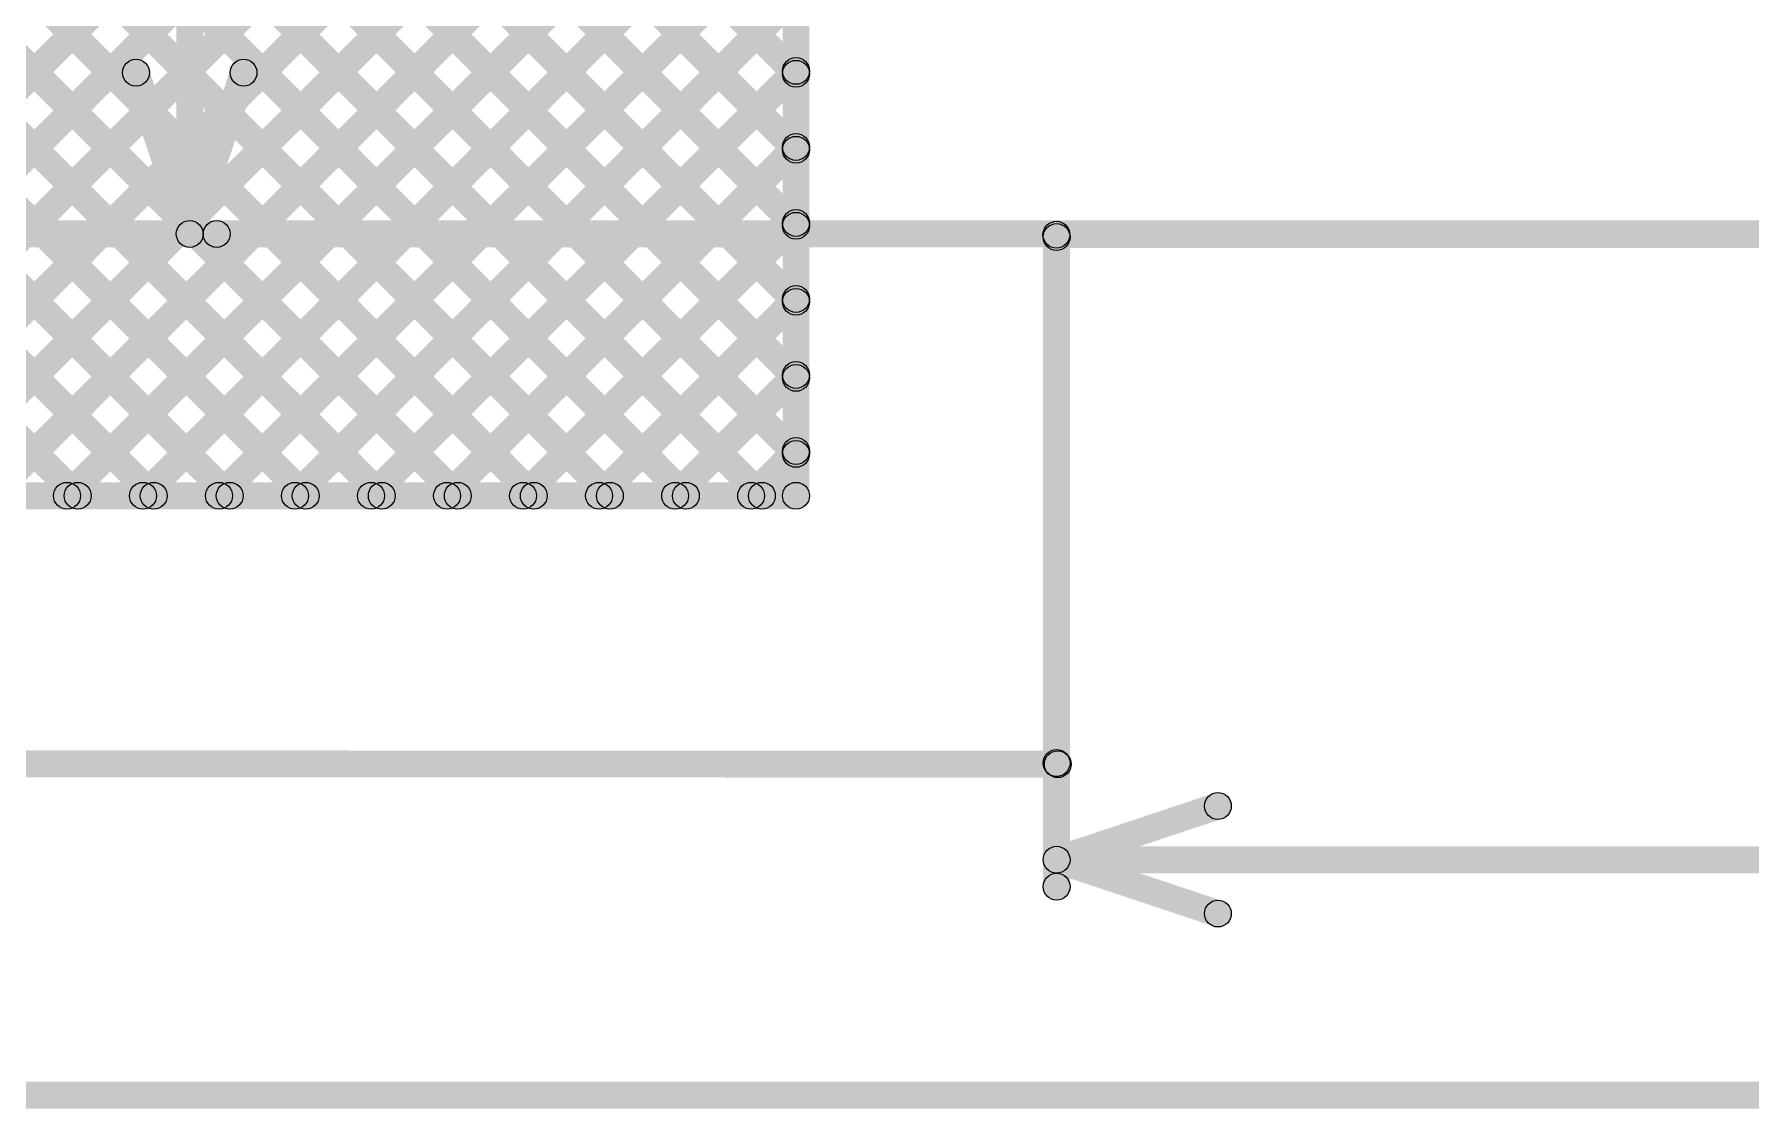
# Model space of a CAD drawing. Header units: millimetres. Extents: x -0.22 to 4.11, y -0.25 to 2.01.
# Drawn here: x 0.835 to 1.474, y -0.214 to 0.186 of the extents above; entities that cross this region are included whole.
import ezdxf

# ---------------------------------------------------------------- set-up
doc = ezdxf.new("R2010")
doc.units = ezdxf.units.MM
doc.header["$MEASUREMENT"] = 0
for name, color, linetype in [('BottomLayer', 5, 'Continuous'), ('Mechanical1', 6, 'Continuous'), ('Mechanical2', 216, 'Continuous'), ('TopLayer', 1, 'Continuous')]:
    doc.layers.add(name, color=color, linetype=linetype)

msp = doc.modelspace()

# ---------------------------------------------------------------- hatches: boundary and pattern name
at = {"layer": 'BottomLayer'}
for points in [[(0.007, 0.93607), (0.01407, 0.94314), (0.93968, 0.01753), (0.93261, 0.01046)], [(0.007, 0.93607), (0.01407, 0.94314), (0.93968, 0.01753), (0.93261, 0.01046)], [(0.007, 0.90778), (0.01407, 0.91485), (0.91139, 0.01753), (0.90432, 0.01046)], [(0.007, 0.90778), (0.01407, 0.91485), (0.91139, 0.01753), (0.90432, 0.01046)], [(0.007, 0.8795), (0.01407, 0.88657), (0.88311, 0.01753), (0.87604, 0.01046)], [(0.007, 0.8795), (0.01407, 0.88657), (0.88311, 0.01753), (0.87604, 0.01046)], [(0.007, 0.85121), (0.01407, 0.85828), (0.85482, 0.01753), (0.84775, 0.01046)], [(0.007, 0.85121), (0.01407, 0.85828), (0.85482, 0.01753), (0.84775, 0.01046)], [(0.68112, 0.01046), (0.67405, 0.01753), (1.452, 0.79547), (1.45907, 0.7884)], [(0.68112, 0.01046), (0.67405, 0.01753), (1.452, 0.79547), (1.45907, 0.7884)], [(0.70941, 0.01046), (0.70234, 0.01753), (1.452, 0.76719), (1.45907, 0.76012)], [(0.70941, 0.01046), (0.70234, 0.01753), (1.452, 0.76719), (1.45907, 0.76012)], [(0.73769, 0.01046), (0.73062, 0.01753), (1.452, 0.73891), (1.45907, 0.73183)], [(0.73769, 0.01046), (0.73062, 0.01753), (1.452, 0.73891), (1.45907, 0.73183)], [(0.76598, 0.01046), (0.7589, 0.01753), (1.452, 0.71062), (1.45907, 0.70355)], [(0.76598, 0.01046), (0.7589, 0.01753), (1.452, 0.71062), (1.45907, 0.70355)], [(0.79426, 0.01046), (0.78719, 0.01753), (1.452, 0.68234), (1.45907, 0.67527)], [(0.79426, 0.01046), (0.78719, 0.01753), (1.452, 0.68234), (1.45907, 0.67527)], [(0.82254, 0.01046), (0.81547, 0.01753), (1.452, 0.65405), (1.45907, 0.64698)], [(0.82254, 0.01046), (0.81547, 0.01753), (1.452, 0.65405), (1.45907, 0.64698)], [(0.85083, 0.01046), (0.84376, 0.01753), (1.452, 0.62577), (1.45907, 0.6187)], [(0.85083, 0.01046), (0.84376, 0.01753), (1.452, 0.62577), (1.45907, 0.6187)], [(0.87911, 0.01046), (0.87204, 0.01753), (1.452, 0.59748), (1.45907, 0.59041)], [(0.87911, 0.01046), (0.87204, 0.01753), (1.452, 0.59748), (1.45907, 0.59041)], [(0.9074, 0.01046), (0.90033, 0.01753), (1.452, 0.5692), (1.45907, 0.56213)], [(0.9074, 0.01046), (0.90033, 0.01753), (1.452, 0.5692), (1.45907, 0.56213)], [(0.6134, 0.4428), (0.62047, 0.44987), (1.05281, 0.01753), (1.04574, 0.01046)], [(0.6134, 0.4428), (0.62047, 0.44987), (1.05281, 0.01753), (1.04574, 0.01046)], [(0.63978, 0.44471), (0.64685, 0.45178), (1.0811, 0.01753), (1.07403, 0.01046)], [(0.63978, 0.44471), (0.64685, 0.45178), (1.0811, 0.01753), (1.07403, 0.01046)], [(0.66806, 0.44471), (0.67513, 0.45178), (1.10938, 0.01753), (1.10231, 0.01046)], [(0.66806, 0.44471), (0.67513, 0.45178), (1.10938, 0.01753), (1.10231, 0.01046)], [(0.69604, 0.44502), (0.70311, 0.45209), (1.12207, 0.03313), (1.115, 0.02606)], [(0.69604, 0.44502), (0.70311, 0.45209), (1.12207, 0.03313), (1.115, 0.02606)], [(0.72432, 0.44502), (0.73139, 0.45209), (1.12207, 0.06141), (1.115, 0.05434)], [(0.72432, 0.44502), (0.73139, 0.45209), (1.12207, 0.06141), (1.115, 0.05434)], [(0.7526, 0.44502), (0.75968, 0.45209), (1.12207, 0.0897), (1.115, 0.08262)], [(0.7526, 0.44502), (0.75968, 0.45209), (1.12207, 0.0897), (1.115, 0.08262)], [(0.78089, 0.44502), (0.78796, 0.45209), (1.12207, 0.11798), (1.115, 0.11091)], [(0.78089, 0.44502), (0.78796, 0.45209), (1.12207, 0.11798), (1.115, 0.11091)], [(0.80917, 0.44502), (0.81624, 0.45209), (1.12207, 0.14626), (1.115, 0.13919)], [(0.80917, 0.44502), (0.81624, 0.45209), (1.12207, 0.14626), (1.115, 0.13919)], [(0.83746, 0.44502), (0.84453, 0.45209), (1.12207, 0.17455), (1.115, 0.16748)], [(0.83746, 0.44502), (0.84453, 0.45209), (1.12207, 0.17455), (1.115, 0.16748)], [(0.6134, 0.41451), (0.62047, 0.42158), (1.02453, 0.01753), (1.01746, 0.01046)], [(0.6134, 0.41451), (0.62047, 0.42158), (1.02453, 0.01753), (1.01746, 0.01046)], [(0.56401, 0.40734), (0.57108, 0.41441), (0.96796, 0.01753), (0.96089, 0.01046)], [(0.56401, 0.40734), (0.57108, 0.41441), (0.96796, 0.01753), (0.96089, 0.01046)], [(0.59229, 0.40734), (0.59936, 0.41441), (0.99624, 0.01753), (0.98917, 0.01046)], [(0.59229, 0.40734), (0.59936, 0.41441), (0.99624, 0.01753), (0.98917, 0.01046)], [(1.12353, 0.01399), (1.11353, 0.01399), (1.11353, 0.21006), (1.12353, 0.21006)], [(1.12353, 0.01399), (1.11353, 0.01399), (1.11353, 0.21006), (1.12353, 0.21006)], [(0.93568, 0.01046), (0.92861, 0.01753), (1.115, 0.20392), (1.12207, 0.19684)], [(0.93568, 0.01046), (0.92861, 0.01753), (1.115, 0.20392), (1.12207, 0.19684)], [(0.96397, 0.01046), (0.95689, 0.01753), (1.115, 0.17563), (1.12207, 0.16856)], [(0.96397, 0.01046), (0.95689, 0.01753), (1.115, 0.17563), (1.12207, 0.16856)], [(0.99225, 0.01046), (0.98518, 0.01753), (1.115, 0.14735), (1.12207, 0.14028)], [(0.99225, 0.01046), (0.98518, 0.01753), (1.115, 0.14735), (1.12207, 0.14028)], [(1.02053, 0.01046), (1.01346, 0.01753), (1.115, 0.11906), (1.12207, 0.11199)], [(1.02053, 0.01046), (1.01346, 0.01753), (1.115, 0.11906), (1.12207, 0.11199)], [(1.04882, 0.01046), (1.04175, 0.01753), (1.115, 0.09078), (1.12207, 0.08371)], [(1.04882, 0.01046), (1.04175, 0.01753), (1.115, 0.09078), (1.12207, 0.08371)], [(1.0771, 0.01046), (1.07003, 0.01753), (1.115, 0.06249), (1.12207, 0.05542)], [(1.0771, 0.01046), (1.07003, 0.01753), (1.115, 0.06249), (1.12207, 0.05542)], [(1.10539, 0.01046), (1.09832, 0.01753), (1.115, 0.03421), (1.12207, 0.02714)], [(1.10539, 0.01046), (1.09832, 0.01753), (1.115, 0.03421), (1.12207, 0.02714)], [(0.08587, 0.00899), (0.08587, 0.01899), (1.11853, 0.01899), (1.11853, 0.00899)], [(0.08587, 0.00899), (0.08587, 0.01899), (1.11853, 0.01899), (1.11853, 0.00899)]]:
    msp.add_hatch(color=5, dxfattribs=at).paths.add_polyline_path(points)
h = msp.add_hatch(color=5, dxfattribs=at)
edge = h.paths.add_edge_path()
edge.add_arc((1.11853, 0.1721), 0.005, 0, 360)
h = msp.add_hatch(color=5, dxfattribs=at)
edge = h.paths.add_edge_path()
edge.add_arc((1.11853, 0.1721), 0.005, 0, 360)
h = msp.add_hatch(color=5, dxfattribs=at)
edge = h.paths.add_edge_path()
edge.add_arc((1.11853, 0.17101), 0.005, 0, 360)
h = msp.add_hatch(color=5, dxfattribs=at)
edge = h.paths.add_edge_path()
edge.add_arc((1.11853, 0.17101), 0.005, 0, 360)
h = msp.add_hatch(color=5, dxfattribs=at)
edge = h.paths.add_edge_path()
edge.add_arc((1.11853, 0.14381), 0.005, 0, 360)
h = msp.add_hatch(color=5, dxfattribs=at)
edge = h.paths.add_edge_path()
edge.add_arc((1.11853, 0.14381), 0.005, 0, 360)
h = msp.add_hatch(color=5, dxfattribs=at)
edge = h.paths.add_edge_path()
edge.add_arc((1.11853, 0.14273), 0.005, 0, 360)
h = msp.add_hatch(color=5, dxfattribs=at)
edge = h.paths.add_edge_path()
edge.add_arc((1.11853, 0.14273), 0.005, 0, 360)
h = msp.add_hatch(color=5, dxfattribs=at)
edge = h.paths.add_edge_path()
edge.add_arc((1.11853, 0.11553), 0.005, 0, 360)
h = msp.add_hatch(color=5, dxfattribs=at)
edge = h.paths.add_edge_path()
edge.add_arc((1.11853, 0.11553), 0.005, 0, 360)
h = msp.add_hatch(color=5, dxfattribs=at)
edge = h.paths.add_edge_path()
edge.add_arc((1.11853, 0.11444), 0.005, 0, 360)
h = msp.add_hatch(color=5, dxfattribs=at)
edge = h.paths.add_edge_path()
edge.add_arc((1.11853, 0.11444), 0.005, 0, 360)
h = msp.add_hatch(color=5, dxfattribs=at)
edge = h.paths.add_edge_path()
edge.add_arc((1.11853, 0.08724), 0.005, 0, 360)
h = msp.add_hatch(color=5, dxfattribs=at)
edge = h.paths.add_edge_path()
edge.add_arc((1.11853, 0.08724), 0.005, 0, 360)
h = msp.add_hatch(color=5, dxfattribs=at)
edge = h.paths.add_edge_path()
edge.add_arc((1.11853, 0.08616), 0.005, 0, 360)
h = msp.add_hatch(color=5, dxfattribs=at)
edge = h.paths.add_edge_path()
edge.add_arc((1.11853, 0.08616), 0.005, 0, 360)
h = msp.add_hatch(color=5, dxfattribs=at)
edge = h.paths.add_edge_path()
edge.add_arc((1.11853, 0.05896), 0.005, 0, 360)
h = msp.add_hatch(color=5, dxfattribs=at)
edge = h.paths.add_edge_path()
edge.add_arc((1.11853, 0.05896), 0.005, 0, 360)
h = msp.add_hatch(color=5, dxfattribs=at)
edge = h.paths.add_edge_path()
edge.add_arc((1.11853, 0.05788), 0.005, 0, 360)
h = msp.add_hatch(color=5, dxfattribs=at)
edge = h.paths.add_edge_path()
edge.add_arc((1.11853, 0.05788), 0.005, 0, 360)
h = msp.add_hatch(color=5, dxfattribs=at)
edge = h.paths.add_edge_path()
edge.add_arc((1.11853, 0.03067), 0.005, 0, 360)
h = msp.add_hatch(color=5, dxfattribs=at)
edge = h.paths.add_edge_path()
edge.add_arc((1.11853, 0.03067), 0.005, 0, 360)
h = msp.add_hatch(color=5, dxfattribs=at)
edge = h.paths.add_edge_path()
edge.add_arc((1.11853, 0.02959), 0.005, 0, 360)
h = msp.add_hatch(color=5, dxfattribs=at)
edge = h.paths.add_edge_path()
edge.add_arc((1.11853, 0.02959), 0.005, 0, 360)
h = msp.add_hatch(color=5, dxfattribs=at)
edge = h.paths.add_edge_path()
edge.add_arc((0.84729, 0.01399), 0.005, 0, 360)
h = msp.add_hatch(color=5, dxfattribs=at)
edge = h.paths.add_edge_path()
edge.add_arc((0.84729, 0.01399), 0.005, 0, 360)
h = msp.add_hatch(color=5, dxfattribs=at)
edge = h.paths.add_edge_path()
edge.add_arc((0.85129, 0.01399), 0.005, 0, 360)
h = msp.add_hatch(color=5, dxfattribs=at)
edge = h.paths.add_edge_path()
edge.add_arc((0.85129, 0.01399), 0.005, 0, 360)
h = msp.add_hatch(color=5, dxfattribs=at)
edge = h.paths.add_edge_path()
edge.add_arc((0.87558, 0.01399), 0.005, 0, 360)
h = msp.add_hatch(color=5, dxfattribs=at)
edge = h.paths.add_edge_path()
edge.add_arc((0.87558, 0.01399), 0.005, 0, 360)
h = msp.add_hatch(color=5, dxfattribs=at)
edge = h.paths.add_edge_path()
edge.add_arc((0.87957, 0.01399), 0.005, 0, 360)
h = msp.add_hatch(color=5, dxfattribs=at)
edge = h.paths.add_edge_path()
edge.add_arc((0.87957, 0.01399), 0.005, 0, 360)
h = msp.add_hatch(color=5, dxfattribs=at)
edge = h.paths.add_edge_path()
edge.add_arc((0.90386, 0.01399), 0.005, 0, 360)
h = msp.add_hatch(color=5, dxfattribs=at)
edge = h.paths.add_edge_path()
edge.add_arc((0.90386, 0.01399), 0.005, 0, 360)
h = msp.add_hatch(color=5, dxfattribs=at)
edge = h.paths.add_edge_path()
edge.add_arc((0.90786, 0.01399), 0.005, 0, 360)
h = msp.add_hatch(color=5, dxfattribs=at)
edge = h.paths.add_edge_path()
edge.add_arc((0.90786, 0.01399), 0.005, 0, 360)
h = msp.add_hatch(color=5, dxfattribs=at)
edge = h.paths.add_edge_path()
edge.add_arc((0.93215, 0.01399), 0.005, 0, 360)
h = msp.add_hatch(color=5, dxfattribs=at)
edge = h.paths.add_edge_path()
edge.add_arc((0.93215, 0.01399), 0.005, 0, 360)
h = msp.add_hatch(color=5, dxfattribs=at)
edge = h.paths.add_edge_path()
edge.add_arc((0.93614, 0.01399), 0.005, 0, 360)
h = msp.add_hatch(color=5, dxfattribs=at)
edge = h.paths.add_edge_path()
edge.add_arc((0.93614, 0.01399), 0.005, 0, 360)
h = msp.add_hatch(color=5, dxfattribs=at)
edge = h.paths.add_edge_path()
edge.add_arc((0.96043, 0.01399), 0.005, 0, 360)
h = msp.add_hatch(color=5, dxfattribs=at)
edge = h.paths.add_edge_path()
edge.add_arc((0.96043, 0.01399), 0.005, 0, 360)
h = msp.add_hatch(color=5, dxfattribs=at)
edge = h.paths.add_edge_path()
edge.add_arc((0.96443, 0.01399), 0.005, 0, 360)
h = msp.add_hatch(color=5, dxfattribs=at)
edge = h.paths.add_edge_path()
edge.add_arc((0.96443, 0.01399), 0.005, 0, 360)
h = msp.add_hatch(color=5, dxfattribs=at)
edge = h.paths.add_edge_path()
edge.add_arc((0.98871, 0.01399), 0.005, 0, 360)
h = msp.add_hatch(color=5, dxfattribs=at)
edge = h.paths.add_edge_path()
edge.add_arc((0.98871, 0.01399), 0.005, 0, 360)
h = msp.add_hatch(color=5, dxfattribs=at)
edge = h.paths.add_edge_path()
edge.add_arc((0.99271, 0.01399), 0.005, 0, 360)
h = msp.add_hatch(color=5, dxfattribs=at)
edge = h.paths.add_edge_path()
edge.add_arc((0.99271, 0.01399), 0.005, 0, 360)
h = msp.add_hatch(color=5, dxfattribs=at)
edge = h.paths.add_edge_path()
edge.add_arc((1.017, 0.01399), 0.005, 0, 360)
h = msp.add_hatch(color=5, dxfattribs=at)
edge = h.paths.add_edge_path()
edge.add_arc((1.017, 0.01399), 0.005, 0, 360)
h = msp.add_hatch(color=5, dxfattribs=at)
edge = h.paths.add_edge_path()
edge.add_arc((1.02099, 0.01399), 0.005, 0, 360)
h = msp.add_hatch(color=5, dxfattribs=at)
edge = h.paths.add_edge_path()
edge.add_arc((1.02099, 0.01399), 0.005, 0, 360)
h = msp.add_hatch(color=5, dxfattribs=at)
edge = h.paths.add_edge_path()
edge.add_arc((1.04528, 0.01399), 0.005, 0, 360)
h = msp.add_hatch(color=5, dxfattribs=at)
edge = h.paths.add_edge_path()
edge.add_arc((1.04528, 0.01399), 0.005, 0, 360)
h = msp.add_hatch(color=5, dxfattribs=at)
edge = h.paths.add_edge_path()
edge.add_arc((1.04928, 0.01399), 0.005, 0, 360)
h = msp.add_hatch(color=5, dxfattribs=at)
edge = h.paths.add_edge_path()
edge.add_arc((1.04928, 0.01399), 0.005, 0, 360)
h = msp.add_hatch(color=5, dxfattribs=at)
edge = h.paths.add_edge_path()
edge.add_arc((1.07357, 0.01399), 0.005, 0, 360)
h = msp.add_hatch(color=5, dxfattribs=at)
edge = h.paths.add_edge_path()
edge.add_arc((1.07357, 0.01399), 0.005, 0, 360)
h = msp.add_hatch(color=5, dxfattribs=at)
edge = h.paths.add_edge_path()
edge.add_arc((1.07756, 0.01399), 0.005, 0, 360)
h = msp.add_hatch(color=5, dxfattribs=at)
edge = h.paths.add_edge_path()
edge.add_arc((1.07756, 0.01399), 0.005, 0, 360)
h = msp.add_hatch(color=5, dxfattribs=at)
edge = h.paths.add_edge_path()
edge.add_arc((1.10185, 0.01399), 0.005, 0, 360)
h = msp.add_hatch(color=5, dxfattribs=at)
edge = h.paths.add_edge_path()
edge.add_arc((1.10185, 0.01399), 0.005, 0, 360)
h = msp.add_hatch(color=5, dxfattribs=at)
edge = h.paths.add_edge_path()
edge.add_arc((1.10585, 0.01399), 0.005, 0, 360)
h = msp.add_hatch(color=5, dxfattribs=at)
edge = h.paths.add_edge_path()
edge.add_arc((1.10585, 0.01399), 0.005, 0, 360)
h = msp.add_hatch(color=5, dxfattribs=at)
edge = h.paths.add_edge_path()
edge.add_arc((1.11853, 0.01399), 0.005, 0, 360)
h = msp.add_hatch(color=5, dxfattribs=at)
edge = h.paths.add_edge_path()
edge.add_arc((1.11853, 0.01399), 0.005, 0, 360)
h = msp.add_hatch(color=5, dxfattribs=at)
edge = h.paths.add_edge_path()
edge.add_arc((1.11853, 0.01399), 0.005, 0, 360)
h = msp.add_hatch(color=5, dxfattribs=at)
edge = h.paths.add_edge_path()
edge.add_arc((1.11853, 0.01399), 0.005, 0, 360)
at = {"layer": 'Mechanical1'}
for points in [[(0.89798, 0.11143), (0.88798, 0.11143), (0.88798, 0.55747), (0.89798, 0.55747)], [(0.86824, 0.16985), (0.87772, 0.17302), (0.89772, 0.11302), (0.88824, 0.10985)], [(0.89772, 0.10985), (0.88824, 0.11302), (0.90824, 0.17302), (0.91772, 0.16985)], [(0.71353, 0.10643), (0.71353, 0.11643), (3.09542, 0.11643), (3.09542, 0.10643)], [(0.72853, 0.10643), (0.72853, 0.11643), (1.72153, 0.11643), (1.72153, 0.10643)], [(0.72853, 0.10643), (0.72853, 0.11643), (0.90298, 0.11643), (0.90298, 0.10643)], [(1.2205, -0.13144), (1.2105, -0.13144), (1.2105, -0.08544), (1.2205, -0.08544)], [(1.21708, -0.12618), (1.21392, -0.1167), (1.27392, -0.0967), (1.27708, -0.10618)], [(1.21392, -0.12618), (1.21708, -0.1167), (1.27708, -0.1367), (1.27392, -0.14618)], [(1.2155, -0.12644), (1.2155, -0.11644), (1.60256, -0.11644), (1.60256, -0.12644)], [(0, -0.21406), (0, -0.20406), (1.60247, -0.20406), (1.60247, -0.21406)]]:
    msp.add_hatch(color=6, dxfattribs=at).paths.add_polyline_path(points)
h = msp.add_hatch(color=6, dxfattribs=at)
edge = h.paths.add_edge_path()
edge.add_arc((0.87298, 0.17143), 0.005, 0, 360)
h = msp.add_hatch(color=6, dxfattribs=at)
edge = h.paths.add_edge_path()
edge.add_arc((0.91298, 0.17143), 0.005, 0, 360)
h = msp.add_hatch(color=6, dxfattribs=at)
edge = h.paths.add_edge_path()
edge.add_arc((0.89298, 0.11143), 0.005, 0, 360)
h = msp.add_hatch(color=6, dxfattribs=at)
edge = h.paths.add_edge_path()
edge.add_arc((0.89298, 0.11143), 0.005, 0, 360)
h = msp.add_hatch(color=6, dxfattribs=at)
edge = h.paths.add_edge_path()
edge.add_arc((0.89298, 0.11143), 0.005, 0, 360)
h = msp.add_hatch(color=6, dxfattribs=at)
edge = h.paths.add_edge_path()
edge.add_arc((0.90298, 0.11143), 0.005, 0, 360)
h = msp.add_hatch(color=6, dxfattribs=at)
edge = h.paths.add_edge_path()
edge.add_arc((1.2155, -0.08544), 0.005, 0, 360)
h = msp.add_hatch(color=6, dxfattribs=at)
edge = h.paths.add_edge_path()
edge.add_arc((1.2755, -0.10144), 0.005, 0, 360)
h = msp.add_hatch(color=6, dxfattribs=at)
edge = h.paths.add_edge_path()
edge.add_arc((1.2155, -0.12144), 0.005, 0, 360)
h = msp.add_hatch(color=6, dxfattribs=at)
edge = h.paths.add_edge_path()
edge.add_arc((1.2155, -0.12144), 0.005, 0, 360)
h = msp.add_hatch(color=6, dxfattribs=at)
edge = h.paths.add_edge_path()
edge.add_arc((1.2155, -0.12144), 0.005, 0, 360)
h = msp.add_hatch(color=6, dxfattribs=at)
edge = h.paths.add_edge_path()
edge.add_arc((1.2155, -0.13144), 0.005, 0, 360)
h = msp.add_hatch(color=6, dxfattribs=at)
edge = h.paths.add_edge_path()
edge.add_arc((1.2755, -0.14144), 0.005, 0, 360)
at = {"layer": 'Mechanical2'}
h = msp.add_hatch(color=216, dxfattribs=at)
edge = h.paths.add_edge_path()
edge.add_arc((1.21542, 0.11113), 0.005, 0, 360)
h = msp.add_hatch(color=216, dxfattribs=at)
edge = h.paths.add_edge_path()
edge.add_arc((1.2155, 0.11026), 0.005, 0, 360)
for points in [[(1.21542, 0.10613), (1.21542, 0.11613), (2.59338, 0.11613), (2.59338, 0.10613)], [(1.2205, -0.08544), (1.2105, -0.08544), (1.2105, 0.11026), (1.2205, 0.11026)], [(-0.08496, -0.09044), (-0.08496, -0.08044), (1.21594, -0.08087), (1.21594, -0.09087)]]:
    msp.add_hatch(color=216, dxfattribs=at).paths.add_polyline_path(points)
h = msp.add_hatch(color=216, dxfattribs=at)
edge = h.paths.add_edge_path()
edge.add_arc((1.2155, -0.08544), 0.005, 0, 360)
h = msp.add_hatch(color=216, dxfattribs=at)
edge = h.paths.add_edge_path()
edge.add_arc((1.21594, -0.08587), 0.005, 0, 360)
at = {"layer": 'TopLayer'}
for points in [[(0.68112, 0.01046), (0.67405, 0.01753), (1.417, 0.76047), (1.42407, 0.7534)], [(0.68112, 0.01046), (0.67405, 0.01753), (1.417, 0.76047), (1.42407, 0.7534)], [(0.70941, 0.01046), (0.70234, 0.01753), (1.417, 0.73219), (1.42407, 0.72512)], [(0.70941, 0.01046), (0.70234, 0.01753), (1.417, 0.73219), (1.42407, 0.72512)], [(0.73769, 0.01046), (0.73062, 0.01753), (1.417, 0.70391), (1.42407, 0.69683)], [(0.73769, 0.01046), (0.73062, 0.01753), (1.417, 0.70391), (1.42407, 0.69683)], [(0.76598, 0.01046), (0.7589, 0.01753), (1.417, 0.67562), (1.42407, 0.66855)], [(0.76598, 0.01046), (0.7589, 0.01753), (1.417, 0.67562), (1.42407, 0.66855)], [(0.79426, 0.01046), (0.78719, 0.01753), (1.417, 0.64734), (1.42407, 0.64027)], [(0.79426, 0.01046), (0.78719, 0.01753), (1.417, 0.64734), (1.42407, 0.64027)], [(0.82254, 0.01046), (0.81547, 0.01753), (1.41724, 0.6193), (1.42431, 0.61223)], [(0.82254, 0.01046), (0.81547, 0.01753), (1.41724, 0.6193), (1.42431, 0.61223)], [(0.85083, 0.01046), (0.84376, 0.01753), (1.42661, 0.60038), (1.43368, 0.59331)], [(0.85083, 0.01046), (0.84376, 0.01753), (1.42661, 0.60038), (1.43368, 0.59331)], [(0.87911, 0.01046), (0.87204, 0.01753), (1.44075, 0.58624), (1.44782, 0.57917)], [(0.87911, 0.01046), (0.87204, 0.01753), (1.44075, 0.58624), (1.44782, 0.57917)], [(0.9074, 0.01046), (0.90033, 0.01753), (1.45547, 0.57267), (1.46254, 0.5656)], [(0.9074, 0.01046), (0.90033, 0.01753), (1.45547, 0.57267), (1.46254, 0.5656)], [(0.872, 0.41048), (0.87907, 0.41755), (1.12207, 0.17455), (1.115, 0.16748)], [(0.872, 0.41048), (0.87907, 0.41755), (1.12207, 0.17455), (1.115, 0.16748)], [(0.872, 0.38219), (0.87907, 0.38926), (1.12207, 0.14626), (1.115, 0.13919)], [(0.872, 0.38219), (0.87907, 0.38926), (1.12207, 0.14626), (1.115, 0.13919)], [(0.872, 0.35391), (0.87907, 0.36098), (1.12207, 0.11798), (1.115, 0.11091)], [(0.872, 0.35391), (0.87907, 0.36098), (1.12207, 0.11798), (1.115, 0.11091)], [(0.872, 0.32562), (0.87907, 0.3327), (1.12207, 0.0897), (1.115, 0.08262)], [(0.872, 0.32562), (0.87907, 0.3327), (1.12207, 0.0897), (1.115, 0.08262)], [(0.86674, 0.3026), (0.87381, 0.30967), (1.12207, 0.06141), (1.115, 0.05434)], [(0.86674, 0.3026), (0.87381, 0.30967), (1.12207, 0.06141), (1.115, 0.05434)], [(0.85307, 0.28799), (0.86014, 0.29506), (1.12207, 0.03313), (1.115, 0.02606)], [(0.85307, 0.28799), (0.86014, 0.29506), (1.12207, 0.03313), (1.115, 0.02606)], [(0.83892, 0.27385), (0.84599, 0.28092), (1.10938, 0.01753), (1.10231, 0.01046)], [(0.83892, 0.27385), (0.84599, 0.28092), (1.10938, 0.01753), (1.10231, 0.01046)], [(0.82478, 0.2597), (0.83185, 0.26677), (1.0811, 0.01753), (1.07403, 0.01046)], [(0.82478, 0.2597), (0.83185, 0.26677), (1.0811, 0.01753), (1.07403, 0.01046)], [(0.81044, 0.24576), (0.81751, 0.25283), (1.05281, 0.01753), (1.04574, 0.01046)], [(0.81044, 0.24576), (0.81751, 0.25283), (1.05281, 0.01753), (1.04574, 0.01046)], [(0.67561, 0.23917), (0.68268, 0.24624), (0.91139, 0.01753), (0.90432, 0.01046)], [(0.67561, 0.23917), (0.68268, 0.24624), (0.91139, 0.01753), (0.90432, 0.01046)], [(0.7039, 0.23917), (0.71097, 0.24624), (0.93968, 0.01753), (0.93261, 0.01046)], [(0.7039, 0.23917), (0.71097, 0.24624), (0.93968, 0.01753), (0.93261, 0.01046)], [(0.73218, 0.23917), (0.73925, 0.24624), (0.96796, 0.01753), (0.96089, 0.01046)], [(0.73218, 0.23917), (0.73925, 0.24624), (0.96796, 0.01753), (0.96089, 0.01046)], [(0.76047, 0.23917), (0.76754, 0.24624), (0.99624, 0.01753), (0.98917, 0.01046)], [(0.76047, 0.23917), (0.76754, 0.24624), (0.99624, 0.01753), (0.98917, 0.01046)], [(0.78875, 0.23917), (0.79582, 0.24624), (1.02453, 0.01753), (1.01746, 0.01046)], [(0.78875, 0.23917), (0.79582, 0.24624), (1.02453, 0.01753), (1.01746, 0.01046)], [(0.62857, 0.22964), (0.63564, 0.23671), (0.85482, 0.01753), (0.84775, 0.01046)], [(0.62857, 0.22964), (0.63564, 0.23671), (0.85482, 0.01753), (0.84775, 0.01046)], [(0.65633, 0.23017), (0.6634, 0.23724), (0.88311, 0.01753), (0.87604, 0.01046)], [(0.65633, 0.23017), (0.6634, 0.23724), (0.88311, 0.01753), (0.87604, 0.01046)], [(1.12353, 0.01399), (1.11353, 0.01399), (1.11353, 0.21006), (1.12353, 0.21006)], [(1.12353, 0.01399), (1.11353, 0.01399), (1.11353, 0.21006), (1.12353, 0.21006)], [(0.93568, 0.01046), (0.92861, 0.01753), (1.115, 0.20392), (1.12207, 0.19684)], [(0.93568, 0.01046), (0.92861, 0.01753), (1.115, 0.20392), (1.12207, 0.19684)], [(0.96397, 0.01046), (0.95689, 0.01753), (1.115, 0.17563), (1.12207, 0.16856)], [(0.96397, 0.01046), (0.95689, 0.01753), (1.115, 0.17563), (1.12207, 0.16856)], [(0.99225, 0.01046), (0.98518, 0.01753), (1.115, 0.14735), (1.12207, 0.14028)], [(0.99225, 0.01046), (0.98518, 0.01753), (1.115, 0.14735), (1.12207, 0.14028)], [(1.02053, 0.01046), (1.01346, 0.01753), (1.115, 0.11906), (1.12207, 0.11199)], [(1.02053, 0.01046), (1.01346, 0.01753), (1.115, 0.11906), (1.12207, 0.11199)], [(1.04882, 0.01046), (1.04175, 0.01753), (1.115, 0.09078), (1.12207, 0.08371)], [(1.04882, 0.01046), (1.04175, 0.01753), (1.115, 0.09078), (1.12207, 0.08371)], [(1.0771, 0.01046), (1.07003, 0.01753), (1.115, 0.06249), (1.12207, 0.05542)], [(1.0771, 0.01046), (1.07003, 0.01753), (1.115, 0.06249), (1.12207, 0.05542)], [(1.10539, 0.01046), (1.09832, 0.01753), (1.115, 0.03421), (1.12207, 0.02714)], [(1.10539, 0.01046), (1.09832, 0.01753), (1.115, 0.03421), (1.12207, 0.02714)], [(0.08587, 0.00899), (0.08587, 0.01899), (1.11853, 0.01899), (1.11853, 0.00899)], [(0.08587, 0.00899), (0.08587, 0.01899), (1.11853, 0.01899), (1.11853, 0.00899)]]:
    msp.add_hatch(color=1, dxfattribs=at).paths.add_polyline_path(points)
h = msp.add_hatch(color=1, dxfattribs=at)
edge = h.paths.add_edge_path()
edge.add_arc((1.11853, 0.1721), 0.005, 0, 360)
h = msp.add_hatch(color=1, dxfattribs=at)
edge = h.paths.add_edge_path()
edge.add_arc((1.11853, 0.1721), 0.005, 0, 360)
h = msp.add_hatch(color=1, dxfattribs=at)
edge = h.paths.add_edge_path()
edge.add_arc((1.11853, 0.17101), 0.005, 0, 360)
h = msp.add_hatch(color=1, dxfattribs=at)
edge = h.paths.add_edge_path()
edge.add_arc((1.11853, 0.17101), 0.005, 0, 360)
h = msp.add_hatch(color=1, dxfattribs=at)
edge = h.paths.add_edge_path()
edge.add_arc((1.11853, 0.14381), 0.005, 0, 360)
h = msp.add_hatch(color=1, dxfattribs=at)
edge = h.paths.add_edge_path()
edge.add_arc((1.11853, 0.14381), 0.005, 0, 360)
h = msp.add_hatch(color=1, dxfattribs=at)
edge = h.paths.add_edge_path()
edge.add_arc((1.11853, 0.14273), 0.005, 0, 360)
h = msp.add_hatch(color=1, dxfattribs=at)
edge = h.paths.add_edge_path()
edge.add_arc((1.11853, 0.14273), 0.005, 0, 360)
h = msp.add_hatch(color=1, dxfattribs=at)
edge = h.paths.add_edge_path()
edge.add_arc((1.11853, 0.11553), 0.005, 0, 360)
h = msp.add_hatch(color=1, dxfattribs=at)
edge = h.paths.add_edge_path()
edge.add_arc((1.11853, 0.11553), 0.005, 0, 360)
h = msp.add_hatch(color=1, dxfattribs=at)
edge = h.paths.add_edge_path()
edge.add_arc((1.11853, 0.11444), 0.005, 0, 360)
h = msp.add_hatch(color=1, dxfattribs=at)
edge = h.paths.add_edge_path()
edge.add_arc((1.11853, 0.11444), 0.005, 0, 360)
h = msp.add_hatch(color=1, dxfattribs=at)
edge = h.paths.add_edge_path()
edge.add_arc((1.11853, 0.08724), 0.005, 0, 360)
h = msp.add_hatch(color=1, dxfattribs=at)
edge = h.paths.add_edge_path()
edge.add_arc((1.11853, 0.08724), 0.005, 0, 360)
h = msp.add_hatch(color=1, dxfattribs=at)
edge = h.paths.add_edge_path()
edge.add_arc((1.11853, 0.08616), 0.005, 0, 360)
h = msp.add_hatch(color=1, dxfattribs=at)
edge = h.paths.add_edge_path()
edge.add_arc((1.11853, 0.08616), 0.005, 0, 360)
h = msp.add_hatch(color=1, dxfattribs=at)
edge = h.paths.add_edge_path()
edge.add_arc((1.11853, 0.05896), 0.005, 0, 360)
h = msp.add_hatch(color=1, dxfattribs=at)
edge = h.paths.add_edge_path()
edge.add_arc((1.11853, 0.05896), 0.005, 0, 360)
h = msp.add_hatch(color=1, dxfattribs=at)
edge = h.paths.add_edge_path()
edge.add_arc((1.11853, 0.05788), 0.005, 0, 360)
h = msp.add_hatch(color=1, dxfattribs=at)
edge = h.paths.add_edge_path()
edge.add_arc((1.11853, 0.05788), 0.005, 0, 360)
h = msp.add_hatch(color=1, dxfattribs=at)
edge = h.paths.add_edge_path()
edge.add_arc((1.11853, 0.03067), 0.005, 0, 360)
h = msp.add_hatch(color=1, dxfattribs=at)
edge = h.paths.add_edge_path()
edge.add_arc((1.11853, 0.03067), 0.005, 0, 360)
h = msp.add_hatch(color=1, dxfattribs=at)
edge = h.paths.add_edge_path()
edge.add_arc((1.11853, 0.02959), 0.005, 0, 360)
h = msp.add_hatch(color=1, dxfattribs=at)
edge = h.paths.add_edge_path()
edge.add_arc((1.11853, 0.02959), 0.005, 0, 360)
h = msp.add_hatch(color=1, dxfattribs=at)
edge = h.paths.add_edge_path()
edge.add_arc((0.84729, 0.01399), 0.005, 0, 360)
h = msp.add_hatch(color=1, dxfattribs=at)
edge = h.paths.add_edge_path()
edge.add_arc((0.84729, 0.01399), 0.005, 0, 360)
h = msp.add_hatch(color=1, dxfattribs=at)
edge = h.paths.add_edge_path()
edge.add_arc((0.85129, 0.01399), 0.005, 0, 360)
h = msp.add_hatch(color=1, dxfattribs=at)
edge = h.paths.add_edge_path()
edge.add_arc((0.85129, 0.01399), 0.005, 0, 360)
h = msp.add_hatch(color=1, dxfattribs=at)
edge = h.paths.add_edge_path()
edge.add_arc((0.87558, 0.01399), 0.005, 0, 360)
h = msp.add_hatch(color=1, dxfattribs=at)
edge = h.paths.add_edge_path()
edge.add_arc((0.87558, 0.01399), 0.005, 0, 360)
h = msp.add_hatch(color=1, dxfattribs=at)
edge = h.paths.add_edge_path()
edge.add_arc((0.87957, 0.01399), 0.005, 0, 360)
h = msp.add_hatch(color=1, dxfattribs=at)
edge = h.paths.add_edge_path()
edge.add_arc((0.87957, 0.01399), 0.005, 0, 360)
h = msp.add_hatch(color=1, dxfattribs=at)
edge = h.paths.add_edge_path()
edge.add_arc((0.90386, 0.01399), 0.005, 0, 360)
h = msp.add_hatch(color=1, dxfattribs=at)
edge = h.paths.add_edge_path()
edge.add_arc((0.90386, 0.01399), 0.005, 0, 360)
h = msp.add_hatch(color=1, dxfattribs=at)
edge = h.paths.add_edge_path()
edge.add_arc((0.90786, 0.01399), 0.005, 0, 360)
h = msp.add_hatch(color=1, dxfattribs=at)
edge = h.paths.add_edge_path()
edge.add_arc((0.90786, 0.01399), 0.005, 0, 360)
h = msp.add_hatch(color=1, dxfattribs=at)
edge = h.paths.add_edge_path()
edge.add_arc((0.93215, 0.01399), 0.005, 0, 360)
h = msp.add_hatch(color=1, dxfattribs=at)
edge = h.paths.add_edge_path()
edge.add_arc((0.93215, 0.01399), 0.005, 0, 360)
h = msp.add_hatch(color=1, dxfattribs=at)
edge = h.paths.add_edge_path()
edge.add_arc((0.93614, 0.01399), 0.005, 0, 360)
h = msp.add_hatch(color=1, dxfattribs=at)
edge = h.paths.add_edge_path()
edge.add_arc((0.93614, 0.01399), 0.005, 0, 360)
h = msp.add_hatch(color=1, dxfattribs=at)
edge = h.paths.add_edge_path()
edge.add_arc((0.96043, 0.01399), 0.005, 0, 360)
h = msp.add_hatch(color=1, dxfattribs=at)
edge = h.paths.add_edge_path()
edge.add_arc((0.96043, 0.01399), 0.005, 0, 360)
h = msp.add_hatch(color=1, dxfattribs=at)
edge = h.paths.add_edge_path()
edge.add_arc((0.96443, 0.01399), 0.005, 0, 360)
h = msp.add_hatch(color=1, dxfattribs=at)
edge = h.paths.add_edge_path()
edge.add_arc((0.96443, 0.01399), 0.005, 0, 360)
h = msp.add_hatch(color=1, dxfattribs=at)
edge = h.paths.add_edge_path()
edge.add_arc((0.98871, 0.01399), 0.005, 0, 360)
h = msp.add_hatch(color=1, dxfattribs=at)
edge = h.paths.add_edge_path()
edge.add_arc((0.98871, 0.01399), 0.005, 0, 360)
h = msp.add_hatch(color=1, dxfattribs=at)
edge = h.paths.add_edge_path()
edge.add_arc((0.99271, 0.01399), 0.005, 0, 360)
h = msp.add_hatch(color=1, dxfattribs=at)
edge = h.paths.add_edge_path()
edge.add_arc((0.99271, 0.01399), 0.005, 0, 360)
h = msp.add_hatch(color=1, dxfattribs=at)
edge = h.paths.add_edge_path()
edge.add_arc((1.017, 0.01399), 0.005, 0, 360)
h = msp.add_hatch(color=1, dxfattribs=at)
edge = h.paths.add_edge_path()
edge.add_arc((1.017, 0.01399), 0.005, 0, 360)
h = msp.add_hatch(color=1, dxfattribs=at)
edge = h.paths.add_edge_path()
edge.add_arc((1.02099, 0.01399), 0.005, 0, 360)
h = msp.add_hatch(color=1, dxfattribs=at)
edge = h.paths.add_edge_path()
edge.add_arc((1.02099, 0.01399), 0.005, 0, 360)
h = msp.add_hatch(color=1, dxfattribs=at)
edge = h.paths.add_edge_path()
edge.add_arc((1.04528, 0.01399), 0.005, 0, 360)
h = msp.add_hatch(color=1, dxfattribs=at)
edge = h.paths.add_edge_path()
edge.add_arc((1.04528, 0.01399), 0.005, 0, 360)
h = msp.add_hatch(color=1, dxfattribs=at)
edge = h.paths.add_edge_path()
edge.add_arc((1.04928, 0.01399), 0.005, 0, 360)
h = msp.add_hatch(color=1, dxfattribs=at)
edge = h.paths.add_edge_path()
edge.add_arc((1.04928, 0.01399), 0.005, 0, 360)
h = msp.add_hatch(color=1, dxfattribs=at)
edge = h.paths.add_edge_path()
edge.add_arc((1.07357, 0.01399), 0.005, 0, 360)
h = msp.add_hatch(color=1, dxfattribs=at)
edge = h.paths.add_edge_path()
edge.add_arc((1.07357, 0.01399), 0.005, 0, 360)
h = msp.add_hatch(color=1, dxfattribs=at)
edge = h.paths.add_edge_path()
edge.add_arc((1.07756, 0.01399), 0.005, 0, 360)
h = msp.add_hatch(color=1, dxfattribs=at)
edge = h.paths.add_edge_path()
edge.add_arc((1.07756, 0.01399), 0.005, 0, 360)
h = msp.add_hatch(color=1, dxfattribs=at)
edge = h.paths.add_edge_path()
edge.add_arc((1.10185, 0.01399), 0.005, 0, 360)
h = msp.add_hatch(color=1, dxfattribs=at)
edge = h.paths.add_edge_path()
edge.add_arc((1.10185, 0.01399), 0.005, 0, 360)
h = msp.add_hatch(color=1, dxfattribs=at)
edge = h.paths.add_edge_path()
edge.add_arc((1.10585, 0.01399), 0.005, 0, 360)
h = msp.add_hatch(color=1, dxfattribs=at)
edge = h.paths.add_edge_path()
edge.add_arc((1.10585, 0.01399), 0.005, 0, 360)
h = msp.add_hatch(color=1, dxfattribs=at)
edge = h.paths.add_edge_path()
edge.add_arc((1.11853, 0.01399), 0.005, 0, 360)
h = msp.add_hatch(color=1, dxfattribs=at)
edge = h.paths.add_edge_path()
edge.add_arc((1.11853, 0.01399), 0.005, 0, 360)
h = msp.add_hatch(color=1, dxfattribs=at)
edge = h.paths.add_edge_path()
edge.add_arc((1.11853, 0.01399), 0.005, 0, 360)
h = msp.add_hatch(color=1, dxfattribs=at)
edge = h.paths.add_edge_path()
edge.add_arc((1.11853, 0.01399), 0.005, 0, 360)

# ---------------------------------------------------------------- linework, layer by layer
at = {"layer": 'BottomLayer'}
for centre in [(1.11853, 0.1721), (1.11853, 0.1721), (1.11853, 0.17101), (1.11853, 0.17101), (1.11853, 0.14381), (1.11853, 0.14381), (1.11853, 0.14273), (1.11853, 0.14273), (1.11853, 0.11553), (1.11853, 0.11553), (1.11853, 0.11444), (1.11853, 0.11444), (1.11853, 0.08724), (1.11853, 0.08724), (1.11853, 0.08616), (1.11853, 0.08616), (1.11853, 0.05896), (1.11853, 0.05896), (1.11853, 0.05788), (1.11853, 0.05788), (1.11853, 0.03067), (1.11853, 0.03067), (1.11853, 0.02959), (1.11853, 0.02959), (0.84729, 0.01399), (0.84729, 0.01399), (0.85129, 0.01399), (0.85129, 0.01399), (0.87558, 0.01399), (0.87558, 0.01399), (0.87957, 0.01399), (0.87957, 0.01399), (0.90386, 0.01399), (0.90386, 0.01399), (0.90786, 0.01399), (0.90786, 0.01399), (0.93215, 0.01399), (0.93215, 0.01399), (0.93614, 0.01399), (0.93614, 0.01399), (0.96043, 0.01399), (0.96043, 0.01399), (0.96443, 0.01399), (0.96443, 0.01399), (0.98871, 0.01399), (0.98871, 0.01399), (0.99271, 0.01399), (0.99271, 0.01399), (1.017, 0.01399), (1.017, 0.01399), (1.02099, 0.01399), (1.02099, 0.01399), (1.04528, 0.01399), (1.04528, 0.01399), (1.04928, 0.01399), (1.04928, 0.01399), (1.07357, 0.01399), (1.07357, 0.01399), (1.07756, 0.01399), (1.07756, 0.01399), (1.10185, 0.01399), (1.10185, 0.01399), (1.10585, 0.01399), (1.10585, 0.01399), (1.11853, 0.01399), (1.11853, 0.01399), (1.11853, 0.01399), (1.11853, 0.01399)]:
    msp.add_circle(centre, 0.005, dxfattribs=at)
at = {"layer": 'Mechanical1'}
for centre in [(0.87298, 0.17143), (0.91298, 0.17143), (0.89298, 0.11143), (0.89298, 0.11143), (0.89298, 0.11143), (0.90298, 0.11143), (1.2155, -0.08544), (1.2755, -0.10144), (1.2155, -0.12144), (1.2155, -0.12144), (1.2155, -0.12144), (1.2155, -0.13144), (1.2755, -0.14144)]:
    msp.add_circle(centre, 0.005, dxfattribs=at)
at = {"layer": 'Mechanical2'}
for centre in [(1.21542, 0.11113), (1.2155, 0.11026), (1.2155, -0.08544), (1.21594, -0.08587)]:
    msp.add_circle(centre, 0.005, dxfattribs=at)
at = {"layer": 'TopLayer'}
for centre in [(1.11853, 0.1721), (1.11853, 0.1721), (1.11853, 0.17101), (1.11853, 0.17101), (1.11853, 0.14381), (1.11853, 0.14381), (1.11853, 0.14273), (1.11853, 0.14273), (1.11853, 0.11553), (1.11853, 0.11553), (1.11853, 0.11444), (1.11853, 0.11444), (1.11853, 0.08724), (1.11853, 0.08724), (1.11853, 0.08616), (1.11853, 0.08616), (1.11853, 0.05896), (1.11853, 0.05896), (1.11853, 0.05788), (1.11853, 0.05788), (1.11853, 0.03067), (1.11853, 0.03067), (1.11853, 0.02959), (1.11853, 0.02959), (0.84729, 0.01399), (0.84729, 0.01399), (0.85129, 0.01399), (0.85129, 0.01399), (0.87558, 0.01399), (0.87558, 0.01399), (0.87957, 0.01399), (0.87957, 0.01399), (0.90386, 0.01399), (0.90386, 0.01399), (0.90786, 0.01399), (0.90786, 0.01399), (0.93215, 0.01399), (0.93215, 0.01399), (0.93614, 0.01399), (0.93614, 0.01399), (0.96043, 0.01399), (0.96043, 0.01399), (0.96443, 0.01399), (0.96443, 0.01399), (0.98871, 0.01399), (0.98871, 0.01399), (0.99271, 0.01399), (0.99271, 0.01399), (1.017, 0.01399), (1.017, 0.01399), (1.02099, 0.01399), (1.02099, 0.01399), (1.04528, 0.01399), (1.04528, 0.01399), (1.04928, 0.01399), (1.04928, 0.01399), (1.07357, 0.01399), (1.07357, 0.01399), (1.07756, 0.01399), (1.07756, 0.01399), (1.10185, 0.01399), (1.10185, 0.01399), (1.10585, 0.01399), (1.10585, 0.01399), (1.11853, 0.01399), (1.11853, 0.01399), (1.11853, 0.01399), (1.11853, 0.01399)]:
    msp.add_circle(centre, 0.005, dxfattribs=at)

doc.saveas('drawing.dxf')
